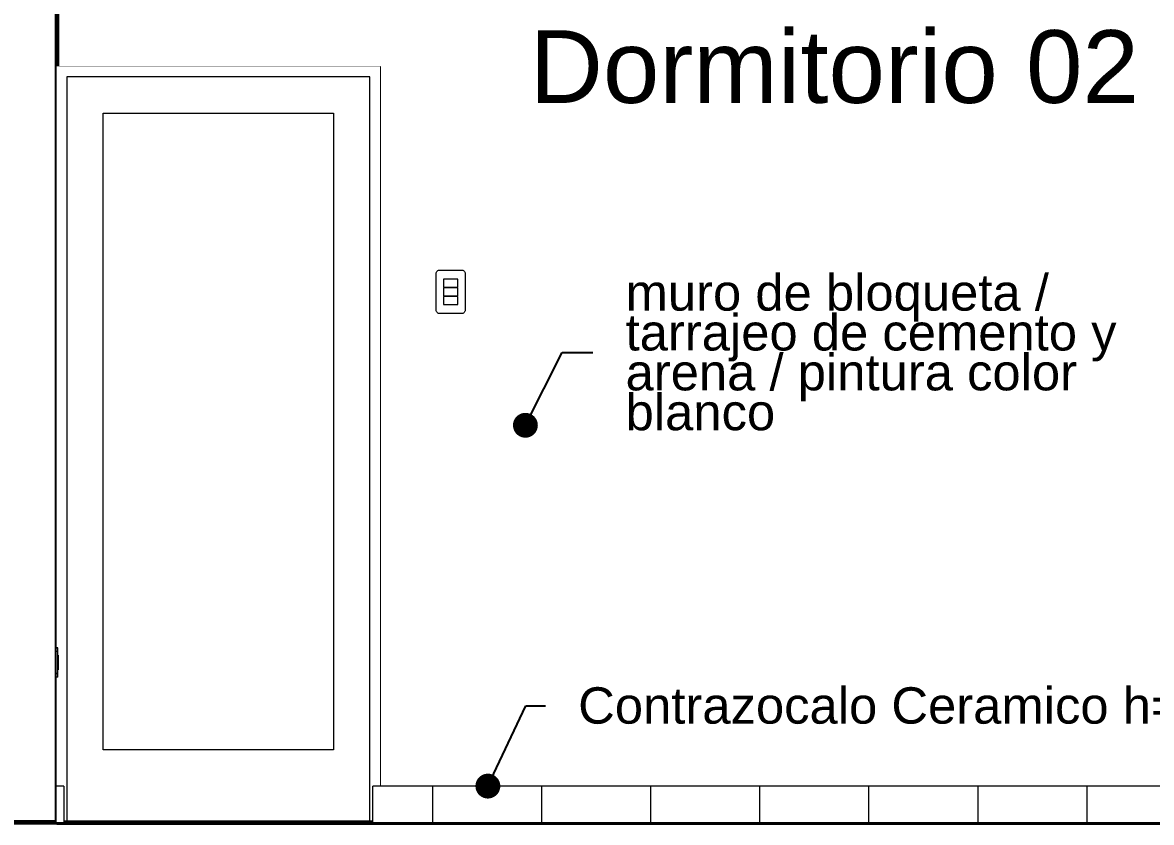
# Model space of a CAD drawing. Header units: metres. Extents: x -41 to 412, y -15 to 25.
# Drawn here: x 298.883 to 301.989, y -14.621 to -12.42 of the extents above; entities that cross this region are included whole.
import ezdxf

# ---------------------------------------------------------------- set-up
doc = ezdxf.new("R2010")
doc.units = ezdxf.units.M
doc.header["$MEASUREMENT"] = 0
doc.set_wipeout_variables(frame=1)
doc.linetypes.add('Wipeout_Contour', pattern=[1, 0, -1])
for name, color, linetype in [('Annotation - Label', 7, 'Continuous'), ('Interior - Furniture', 7, 'Continuous'), ('Interior - Stair & Railing', 7, 'Continuous'), ('Structural - Bearing', 7, 'Continuous')]:
    doc.layers.add(name, color=color, linetype=linetype)
doc.styles.add('GENERATED_STYLE_2', font='arial.ttf')
doc.dimstyles.new('GENERATED_STYLE__6', dxfattribs={"dimtxt": 0.18, "dimasz": 0.1368, "dimexe": 0.18, "dimexo": 0.0625, "dimgap": 0.09, "dimtad": 0, "dimtih": 1, "dimtoh": 1, "dimdec": 4, "dimzin": 0, "dimdsep": 46, "dimcen": 0.09, "dimadec": 0, "dimazin": 0, "dimtfac": 1, "dimtdec": 4, "dimtmove": 0, "dimatfit": 3, "dimldrblk": 'ARROWHEAD_11', "dimfxl": 1, "dimtolj": 1, "dimtzin": 0, "dimarcsym": 0})

# ---------------------------------------------------------------- blocks, each defined once
blk = doc.blocks.new('ARROWHEAD_11')
at = {"color": 0, "linetype": 'Continuous', "lineweight": 0}
blk.add_line((0, 0), (-1, 0), dxfattribs=at)
at = {"color": 0, "linetype": 'Continuous', "lineweight": 0, "const_width": 0.25, "flags": 128}
blk.add_lwpolyline([(-0.125, 0, 1), (0.125, 0, 1)], format="xyb", close=True, dxfattribs=at)

msp = doc.modelspace()

# ---------------------------------------------------------------- linework, layer by layer
at = {"layer": 'Interior - Furniture', "color": 55, "linetype": 'Continuous', "lineweight": 13, "true_color": 0xa2a233}
for p, q in [((300.0215, -13.1086), (300.0221, -13.1067)), ((300.0221, -13.1067), (300.023, -13.105)), ((300.023, -13.105), (300.0242, -13.1035)), ((300.0242, -13.1035), (300.0257, -13.1022)), ((300.0257, -13.1022), (300.0275, -13.1013)), ((300.0275, -13.1013), (300.0293, -13.1007)), ((300.0293, -13.1007), (300.0313, -13.1006)), ((300.0313, -13.1006), (300.0913, -13.1006)), ((300.0913, -13.1006), (300.0932, -13.1007)), ((300.0932, -13.1007), (300.0951, -13.1013)), ((300.0951, -13.1013), (300.0968, -13.1022)), ((300.0968, -13.1022), (300.0984, -13.1035)), ((300.0984, -13.1035), (300.0996, -13.105)), ((300.0996, -13.105), (300.1005, -13.1067)), ((300.1005, -13.1067), (300.1011, -13.1086)), ((300.0213, -13.1106), (300.0215, -13.1086)), ((300.0213, -13.2106), (300.0213, -13.1106)), ((300.1011, -13.1086), (300.1013, -13.1106)), ((300.1013, -13.1106), (300.1013, -13.2106)), ((300.0215, -13.2125), (300.0213, -13.2106)), ((300.0221, -13.2144), (300.0215, -13.2125)), ((300.023, -13.2161), (300.0221, -13.2144)), ((300.0242, -13.2176), (300.023, -13.2161)), ((300.0257, -13.2189), (300.0242, -13.2176)), ((300.0275, -13.2198), (300.0257, -13.2189)), ((300.0293, -13.2204), (300.0275, -13.2198)), ((300.0313, -13.2206), (300.0293, -13.2204)), ((300.0913, -13.2206), (300.0313, -13.2206)), ((300.0932, -13.2204), (300.0913, -13.2206)), ((300.0951, -13.2198), (300.0932, -13.2204)), ((300.0968, -13.2189), (300.0951, -13.2198)), ((300.0984, -13.2176), (300.0968, -13.2189)), ((300.0996, -13.2161), (300.0984, -13.2176)), ((300.1005, -13.2144), (300.0996, -13.2161)), ((300.1011, -13.2125), (300.1005, -13.2144)), ((300.1013, -13.2106), (300.1011, -13.2125))]:
    msp.add_line(p, q, dxfattribs=at)
at = {"layer": 'Structural - Bearing', "color": 251, "linetype": 'Continuous', "lineweight": 20, "true_color": 0x6a6a6a}
msp.add_line((299.8671, -12.5406), (299.8671, -14.5206), dxfattribs=at)

# ---------------------------------------------------------------- texts
at = {"layer": 'Annotation - Label', "color": 7, "linetype": 'Continuous', "lineweight": 13, "insert": (300.2784, -12.4408), "char_height": 0.2, "attachment_point": 1, "style": 'GENERATED_STYLE_2'}
msp.add_mtext('\\A1;Dormitorio 02', dxfattribs=at)
at = {"layer": 'Annotation - Label', "color": 5, "linetype": 'Continuous', "lineweight": 25, "insert": (300.5425, -13.3276), "char_height": 0.1, "width": 1.650013, "attachment_point": 4, "line_spacing_factor": 0.658084, "style": 'GENERATED_STYLE_2'}
msp.add_mtext('\\A1;muro de bloqueta / tarrajeo de cemento y arena / pintura color blanco', dxfattribs=at)
at = {"layer": 'Annotation - Label', "color": 5, "linetype": 'Continuous', "lineweight": 25, "insert": (300.4121, -14.2995), "char_height": 0.1, "attachment_point": 4, "style": 'GENERATED_STYLE_2'}
msp.add_mtext('\\A1;Contrazocalo Ceramico h=0.1 m', dxfattribs=at)

# ---------------------------------------------------------------- leaders
at = {"layer": 'Annotation - Label', "color": 151, "linetype": 'Continuous', "lineweight": 20, "true_color": 0x80c2ff, "annotation_type": 0, "has_hookline": 1, "hookline_direction": 0, "text_width": 1.3475}
msp.add_leader([(300.2669, -13.5278), (300.3678, -13.3276), (300.4525, -13.3276)], dimstyle='GENERATED_STYLE__6', dxfattribs=at)

# ---------------------------------------------------------------- wipeouts: each hides what was drawn before it
at = {"color": 254, "linetype": 'Wipeout_Contour', "lineweight": 0, "ltscale": 1201.405497}
msp.add_wipeout([(300.0814, -13.1735), (300.0414, -13.1735), (300.0414, -13.1958), (300.0814, -13.1958)], dxfattribs=at).dxf.layer = 'Interior - Furniture'
at = {"color": 254, "linetype": 'Wipeout_Contour', "lineweight": 0, "ltscale": 1496.008565}
msp.add_wipeout([(298.6771, -14.3106), (298.6771, -14.6206), (298.9771, -14.6206), (298.9771, -11.5357), (298.6771, -11.478)], dxfattribs=at).dxf.layer = 'Structural - Bearing'

# ---------------------------------------------------------------- next in the draw order: linework, layer by layer
at = {"layer": 'Interior - Furniture', "color": 55, "linetype": 'Continuous', "lineweight": 13, "true_color": 0xa2a233}
msp.add_line((300.0414, -13.1958), (300.0814, -13.1958), dxfattribs=at)
at = {"layer": 'Structural - Bearing', "color": 7, "linetype": 'Continuous', "lineweight": 60}
for p, q in [((298.9771, -11.5357), (298.9771, -14.5206)), ((298.9771, -14.5206), (298.9771, -14.6206)), ((298.9771, -14.6206), (298.6771, -14.6206))]:
    msp.add_line(p, q, dxfattribs=at)
at = {"layer": 'Structural - Bearing', "color": 251, "linetype": 'Continuous', "lineweight": 20, "true_color": 0x6a6a6a}
msp.add_line((298.9771, -12.5406), (299.8671, -12.5406), dxfattribs=at)

# ---------------------------------------------------------------- next in the draw order: wipeouts: each hides what was drawn before it
at = {"color": 254, "linetype": 'Wipeout_Contour', "lineweight": 0, "ltscale": 1201.401316}
msp.add_wipeout([(300.0414, -13.1496), (300.0414, -13.172), (300.0814, -13.172), (300.0814, -13.1496)], dxfattribs=at).dxf.layer = 'Interior - Furniture'
at = {"color": 254, "linetype": 'Wipeout_Contour', "lineweight": 0, "ltscale": 1801.523853}
msp.add_wipeout([(299.8391, -14.6206), (299.8471, -14.6206), (299.8471, -14.5206), (299.8671, -14.5206), (299.8671, -12.5806), (299.8391, -12.5806)], dxfattribs=at).dxf.layer = 'Structural - Bearing'

# ---------------------------------------------------------------- next in the draw order: linework, layer by layer
at = {"layer": 'Interior - Furniture', "color": 55, "linetype": 'Continuous', "lineweight": 13, "true_color": 0xa2a233}
for p, q in [((300.0414, -13.172), (300.0814, -13.172)), ((300.0814, -13.1735), (300.0414, -13.1735)), ((300.0414, -13.1735), (300.0414, -13.1958)), ((300.0814, -13.1958), (300.0814, -13.1735))]:
    msp.add_line(p, q, dxfattribs=at)

# ---------------------------------------------------------------- next in the draw order: wipeouts: each hides what was drawn before it
at = {"color": 254, "linetype": 'Wipeout_Contour', "lineweight": 0, "ltscale": 1201.397142}
msp.add_wipeout([(300.0414, -13.1481), (300.0814, -13.1481), (300.0814, -13.1258), (300.0414, -13.1258)], dxfattribs=at).dxf.layer = 'Interior - Furniture'
at = {"color": 254, "linetype": 'Wipeout_Contour', "lineweight": 0, "ltscale": 4193.442601}
msp.add_wipeout([(299.0051, -12.5806), (298.9771, -12.5806), (298.9771, -14.1406), (298.9801, -14.1406), (298.9801, -14.1604), (298.9811, -14.1604), (298.9811, -14.2004), (298.9801, -14.2004), (298.9801, -14.2206), (298.9771, -14.2206), (298.9771, -14.5206), (298.9971, -14.5206), (298.9971, -14.6206), (299.0051, -14.6206)], dxfattribs=at).dxf.layer = 'Structural - Bearing'
at = {"color": 254, "linetype": 'Wipeout_Contour', "lineweight": 0, "ltscale": 1200.3866}
msp.add_wipeout([(299.8391, -14.4206), (299.8391, -12.6686), (299.7391, -12.6686), (299.7391, -14.4206)], dxfattribs=at).dxf.layer = 'Structural - Bearing'

# ---------------------------------------------------------------- next in the draw order: linework, layer by layer
at = {"layer": 'Interior - Furniture', "color": 55, "linetype": 'Continuous', "lineweight": 13, "true_color": 0xa2a233}
for p, q in [((300.0814, -13.1258), (300.0414, -13.1258)), ((300.0414, -13.1258), (300.0414, -13.1481)), ((300.0814, -13.1481), (300.0814, -13.1258)), ((300.0414, -13.1481), (300.0814, -13.1481)), ((300.0414, -13.1496), (300.0414, -13.172)), ((300.0814, -13.1496), (300.0414, -13.1496)), ((300.0814, -13.172), (300.0814, -13.1496))]:
    msp.add_line(p, q, dxfattribs=at)

# ---------------------------------------------------------------- next in the draw order: wipeouts: each hides what was drawn before it
at = {"color": 254, "linetype": 'Wipeout_Contour', "lineweight": 0, "ltscale": 1197.25414}
msp.add_wipeout([(298.9771, -14.1467), (298.9771, -14.1486), (298.9801, -14.1486), (298.9801, -14.1467)], dxfattribs=at).dxf.layer = 'Interior - Furniture'
at = {"color": 254, "linetype": 'Wipeout_Contour', "lineweight": 0, "ltscale": 1197.267865}
msp.add_wipeout([(298.9771, -14.2198), (298.9771, -14.2204), (298.9801, -14.2204), (298.9801, -14.2198)], dxfattribs=at).dxf.layer = 'Interior - Furniture'
at = {"color": 254, "linetype": 'Wipeout_Contour', "lineweight": 0, "ltscale": 2397.547088}
msp.add_wipeout([(298.9771, -12.5406), (298.9771, -12.5806), (299.0051, -12.5806), (299.0051, -12.5686), (299.8391, -12.5686), (299.8391, -12.5806), (299.8671, -12.5806), (299.8671, -12.5406)], dxfattribs=at).dxf.layer = 'Structural - Bearing'
at = {"color": 254, "linetype": 'Wipeout_Contour', "lineweight": 0, "ltscale": 1197.453617}
msp.add_wipeout([(299.0051, -14.4206), (299.1051, -14.4206), (299.1051, -12.6686), (299.0051, -12.6686)], dxfattribs=at).dxf.layer = 'Structural - Bearing'

# ---------------------------------------------------------------- next in the draw order: wipeouts: each hides what was drawn before it
at = {"color": 254, "linetype": 'Wipeout_Contour', "lineweight": 0, "ltscale": 1197.253492}
msp.add_wipeout([(298.9771, -14.1435), (298.9771, -14.145), (298.9801, -14.145), (298.9801, -14.1435)], dxfattribs=at).dxf.layer = 'Interior - Furniture'
at = {"color": 254, "linetype": 'Wipeout_Contour', "lineweight": 0, "ltscale": 1197.267938}
msp.add_wipeout([(298.9771, -14.2204), (298.9771, -14.2206), (298.9801, -14.2206), (298.9801, -14.2204)], dxfattribs=at).dxf.layer = 'Interior - Furniture'
at = {"color": 254, "linetype": 'Wipeout_Contour', "lineweight": 0, "ltscale": 1798.176209}
msp.add_wipeout([(299.0051, -12.5686), (299.0051, -12.6686), (299.1051, -12.6686), (299.7391, -12.6686), (299.8391, -12.6686), (299.8391, -12.5686)], dxfattribs=at).dxf.layer = 'Structural - Bearing'
at = {"color": 254, "linetype": 'Wipeout_Contour', "lineweight": 0, "ltscale": 1798.588692}
msp.add_wipeout([(299.0051, -14.6206), (299.8391, -14.6206), (299.8391, -14.4206), (299.7391, -14.4206), (299.1051, -14.4206), (299.0051, -14.4206)], dxfattribs=at).dxf.layer = 'Structural - Bearing'

# ---------------------------------------------------------------- next in the draw order: linework, layer by layer
at = {"layer": 'Structural - Bearing', "color": 30, "linetype": 'Continuous', "lineweight": 18, "true_color": 0xff6600}
for p, q in [((299.0051, -12.5686), (299.0051, -12.6686)), ((299.8391, -12.5686), (299.0051, -12.5686)), ((299.8391, -12.6686), (299.8391, -12.5686)), ((299.0051, -12.6686), (299.0051, -14.4206)), ((299.8391, -14.4206), (299.8391, -12.6686)), ((299.0051, -14.4206), (299.0051, -14.6206)), ((299.8391, -14.6206), (299.8391, -14.4206))]:
    msp.add_line(p, q, dxfattribs=at)
at = {"layer": 'Structural - Bearing', "color": 7, "linetype": 'Continuous', "lineweight": 60}
for p, q in [((298.9771, -14.6206), (298.9971, -14.6206)), ((298.9971, -14.6206), (302.4021, -14.6206))]:
    msp.add_line(p, q, dxfattribs=at)

# ---------------------------------------------------------------- next in the draw order: wipeouts: each hides what was drawn before it
at = {"color": 254, "linetype": 'Wipeout_Contour', "lineweight": 0, "ltscale": 1197.253799}
msp.add_wipeout([(298.9771, -14.145), (298.9771, -14.1467), (298.9801, -14.1467), (298.9801, -14.145)], dxfattribs=at).dxf.layer = 'Interior - Furniture'
at = {"color": 254, "linetype": 'Wipeout_Contour', "lineweight": 0, "ltscale": 1197.267724}
msp.add_wipeout([(298.9771, -14.2189), (298.9771, -14.2198), (298.9801, -14.2198), (298.9801, -14.2189)], dxfattribs=at).dxf.layer = 'Interior - Furniture'
at = {"color": 254, "linetype": 'Wipeout_Contour', "lineweight": 0, "ltscale": 1198.920189}
msp.add_wipeout([(299.1051, -14.4206), (299.7391, -14.4206), (299.7391, -12.6686), (299.1051, -12.6686)], dxfattribs=at).dxf.layer = 'Structural - Bearing'

# ---------------------------------------------------------------- next in the draw order: linework, layer by layer
at = {"layer": 'Structural - Bearing', "color": 30, "linetype": 'Continuous', "lineweight": 18, "true_color": 0xff6600}
for p, q in [((299.1051, -14.4206), (299.1051, -12.6686)), ((299.1051, -12.6686), (299.7391, -12.6686)), ((299.7391, -12.6686), (299.7391, -14.4206)), ((299.7391, -14.4206), (299.1051, -14.4206))]:
    msp.add_line(p, q, dxfattribs=at)

# ---------------------------------------------------------------- next in the draw order: wipeouts: each hides what was drawn before it
at = {"color": 254, "linetype": 'Wipeout_Contour', "lineweight": 0, "ltscale": 1197.267518}
msp.add_wipeout([(298.9771, -14.2176), (298.9771, -14.2189), (298.9801, -14.2189), (298.9801, -14.2176)], dxfattribs=at).dxf.layer = 'Interior - Furniture'
at = {"color": 254, "linetype": 'Wipeout_Contour', "lineweight": 0, "ltscale": 1197.369282}
msp.add_wipeout([(298.9771, -14.5206), (298.9771, -14.6206), (298.9971, -14.6206), (298.9971, -14.5206)], dxfattribs=at).dxf.layer = 'Interior - Stair & Railing'
at = {"color": 254, "linetype": 'Wipeout_Contour', "lineweight": 0, "ltscale": 1205.909638}
msp.add_wipeout([(302.4021, -14.6206), (302.4021, -14.5206), (299.8471, -14.5206), (299.8471, -14.6206)], dxfattribs=at).dxf.layer = 'Interior - Stair & Railing'

# ---------------------------------------------------------------- next in the draw order: hatches: boundary and pattern name
at = {"layer": 'Interior - Stair & Railing', "linetype": 'Continuous', "lineweight": 0, "true_color": 0x000000}
h = msp.add_hatch(dxfattribs=at)
h.set_pattern_fill('CONTRAZOCALO_30X30_0002', color=18, style=0, pattern_type=2)
h.set_pattern_definition([(0, (312.56448, -14.62055), (0, 0.3), []), (90, (312.56448, -14.62055), (-0.3, 0), [])])
h.paths.add_polyline_path([(298.9771, -14.5206), (298.9771, -14.6206), (298.9971, -14.6206), (298.9971, -14.5206)])
at = {"layer": 'Interior - Stair & Railing', "linetype": 'Continuous', "lineweight": 13}
h = msp.add_hatch(dxfattribs=at)
h.set_pattern_fill('GRID_30X30_0002', color=171, style=0, pattern_type=2)
h.set_pattern_definition([(270, (302.41207, -14.62055), (-0.3, 0), []), (180, (302.41207, -14.62055), (0, 0.3), [])])
h.paths.add_polyline_path([(302.4021, -14.6206), (302.4021, -14.5206), (299.8471, -14.5206), (299.8471, -14.6206)])

# ---------------------------------------------------------------- next in the draw order: linework, layer by layer
at = {"layer": 'Interior - Stair & Railing', "color": 171, "linetype": 'Continuous', "lineweight": 13}
for p, q in [((298.9971, -14.5206), (298.9771, -14.5206)), ((298.9971, -14.5206), (298.9971, -14.6206)), ((299.8471, -14.6206), (299.8471, -14.5206)), ((302.4021, -14.5206), (299.8471, -14.5206))]:
    msp.add_line(p, q, dxfattribs=at)

# ---------------------------------------------------------------- next in the draw order: leaders
at = {"layer": 'Annotation - Label', "color": 151, "linetype": 'Continuous', "lineweight": 20, "true_color": 0x80c2ff, "annotation_type": 0, "has_hookline": 1, "hookline_direction": 0, "text_width": 1.9912}
msp.add_leader([(300.1636, -14.5206), (300.2684, -14.2995), (300.3221, -14.2995)], dimstyle='GENERATED_STYLE__6', dxfattribs=at)

# ---------------------------------------------------------------- next in the draw order: wipeouts: each hides what was drawn before it
at = {"color": 254, "linetype": 'Wipeout_Contour', "lineweight": 0, "ltscale": 1197.266948}
msp.add_wipeout([(298.9771, -14.2144), (298.9771, -14.2161), (298.9801, -14.2161), (298.9801, -14.2144)], dxfattribs=at).dxf.layer = 'Interior - Furniture'

# ---------------------------------------------------------------- next in the draw order: wipeouts: each hides what was drawn before it
at = {"color": 254, "linetype": 'Wipeout_Contour', "lineweight": 0, "ltscale": 1197.267256}
msp.add_wipeout([(298.9771, -14.2176), (298.9801, -14.2176), (298.9801, -14.2161), (298.9771, -14.2161)], dxfattribs=at).dxf.layer = 'Interior - Furniture'

# ---------------------------------------------------------------- next in the draw order: wipeouts: each hides what was drawn before it
at = {"color": 254, "linetype": 'Wipeout_Contour', "lineweight": 0, "ltscale": 1197.266242}
msp.add_wipeout([(298.9771, -14.2106), (298.9771, -14.2125), (298.9801, -14.2125), (298.9801, -14.2106)], dxfattribs=at).dxf.layer = 'Interior - Furniture'

# ---------------------------------------------------------------- next in the draw order: wipeouts: each hides what was drawn before it
at = {"color": 254, "linetype": 'Wipeout_Contour', "lineweight": 0, "ltscale": 1197.266605}
msp.add_wipeout([(298.9771, -14.2144), (298.9801, -14.2144), (298.9801, -14.2125), (298.9771, -14.2125)], dxfattribs=at).dxf.layer = 'Interior - Furniture'

# ---------------------------------------------------------------- next in the draw order: wipeouts: each hides what was drawn before it
at = {"color": 254, "linetype": 'Wipeout_Contour', "lineweight": 0, "ltscale": 1197.26038}
msp.add_wipeout([(298.9771, -14.1506), (298.9771, -14.2106), (298.9801, -14.2106), (298.9801, -14.1506)], dxfattribs=at).dxf.layer = 'Interior - Furniture'

# ---------------------------------------------------------------- next in the draw order: linework, layer by layer
at = {"layer": 'Interior - Furniture', "color": 55, "linetype": 'Continuous', "lineweight": 13, "true_color": 0xa2a233}
for p, q in [((298.9801, -14.2206), (298.9771, -14.2206)), ((298.9801, -14.2176), (298.9801, -14.2161)), ((298.9801, -14.2189), (298.9801, -14.2176)), ((298.9801, -14.2198), (298.9801, -14.2189)), ((298.9801, -14.2204), (298.9801, -14.2198)), ((298.9801, -14.2206), (298.9801, -14.2204))]:
    msp.add_line(p, q, dxfattribs=at)

# ---------------------------------------------------------------- next in the draw order: wipeouts: each hides what was drawn before it
at = {"color": 254, "linetype": 'Wipeout_Contour', "lineweight": 0, "ltscale": 1197.254502}
msp.add_wipeout([(298.9801, -14.1486), (298.9771, -14.1486), (298.9771, -14.1506), (298.9801, -14.1506)], dxfattribs=at).dxf.layer = 'Interior - Furniture'

# ---------------------------------------------------------------- next in the draw order: wipeouts: each hides what was drawn before it
at = {"color": 254, "linetype": 'Wipeout_Contour', "lineweight": 0, "ltscale": 1197.253027}
msp.add_wipeout([(298.9771, -14.1413), (298.9771, -14.1422), (298.9801, -14.1422), (298.9801, -14.1413)], dxfattribs=at).dxf.layer = 'Interior - Furniture'
at = {"color": 254, "linetype": 'Wipeout_Contour', "lineweight": 0, "ltscale": 1197.268338}
msp.add_wipeout([(298.9811, -14.1604), (298.9801, -14.1604), (298.9801, -14.2004), (298.9811, -14.2004)], dxfattribs=at).dxf.layer = 'Interior - Furniture'

# ---------------------------------------------------------------- next in the draw order: linework, layer by layer
at = {"layer": 'Interior - Furniture', "color": 55, "linetype": 'Continuous', "lineweight": 13, "true_color": 0xa2a233}
for p, q in [((298.9801, -14.1604), (298.9811, -14.1604)), ((298.9811, -14.1604), (298.9811, -14.2004)), ((298.9801, -14.2106), (298.9771, -14.2106)), ((298.9801, -14.2004), (298.9811, -14.2004)), ((298.9801, -14.2125), (298.9801, -14.2106)), ((298.9801, -14.2144), (298.9801, -14.2125)), ((298.9801, -14.2161), (298.9801, -14.2144))]:
    msp.add_line(p, q, dxfattribs=at)

# ---------------------------------------------------------------- next in the draw order: wipeouts: each hides what was drawn before it
at = {"color": 254, "linetype": 'Wipeout_Contour', "lineweight": 0, "ltscale": 1197.253232}
msp.add_wipeout([(298.9771, -14.1435), (298.9801, -14.1435), (298.9801, -14.1422), (298.9771, -14.1422)], dxfattribs=at).dxf.layer = 'Interior - Furniture'

# ---------------------------------------------------------------- next in the draw order: wipeouts: each hides what was drawn before it
at = {"color": 254, "linetype": 'Wipeout_Contour', "lineweight": 0, "ltscale": 1197.252886}
msp.add_wipeout([(298.9771, -14.1407), (298.9771, -14.1413), (298.9801, -14.1413), (298.9801, -14.1407)], dxfattribs=at).dxf.layer = 'Interior - Furniture'

# ---------------------------------------------------------------- next in the draw order: wipeouts: each hides what was drawn before it
at = {"color": 254, "linetype": 'Wipeout_Contour', "lineweight": 0, "ltscale": 1197.252814}
msp.add_wipeout([(298.9771, -14.1406), (298.9771, -14.1407), (298.9801, -14.1407), (298.9801, -14.1406)], dxfattribs=at).dxf.layer = 'Interior - Furniture'

# ---------------------------------------------------------------- next in the draw order: linework, layer by layer
at = {"layer": 'Interior - Furniture', "color": 55, "linetype": 'Continuous', "lineweight": 13, "true_color": 0xa2a233}
for p, q in [((298.9801, -14.1406), (298.9771, -14.1406)), ((298.9801, -14.1506), (298.9771, -14.1506)), ((298.9801, -14.1407), (298.9801, -14.1406)), ((298.9801, -14.1413), (298.9801, -14.1407)), ((298.9801, -14.1422), (298.9801, -14.1413)), ((298.9801, -14.1435), (298.9801, -14.1422)), ((298.9801, -14.145), (298.9801, -14.1435)), ((298.9801, -14.1467), (298.9801, -14.145)), ((298.9801, -14.1486), (298.9801, -14.1467)), ((298.9801, -14.1506), (298.9801, -14.1486)), ((298.9801, -14.2106), (298.9801, -14.1506))]:
    msp.add_line(p, q, dxfattribs=at)

doc.saveas('drawing.dxf')
